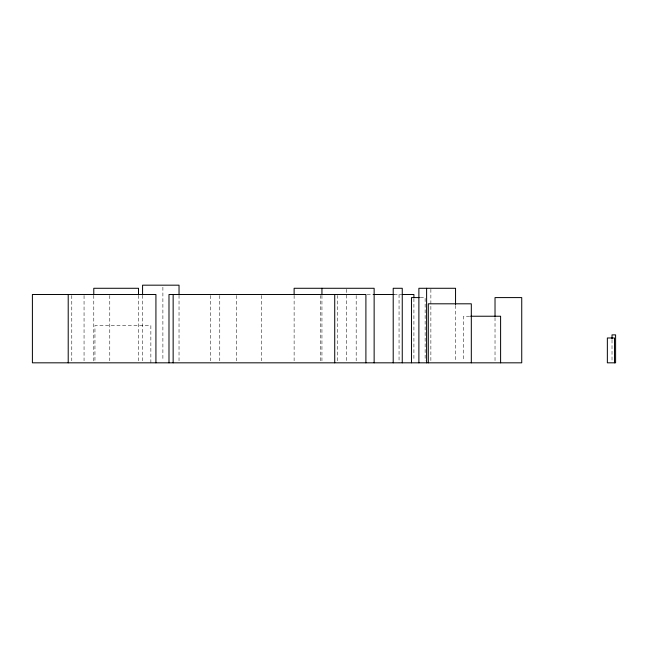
<?xml version="1.0" encoding="UTF-8"?>
<svg xmlns="http://www.w3.org/2000/svg" width="648" height="648" viewBox="0 0 648 648"><rect width="100%" height="100%" fill="white"/><g stroke="black" fill="none" stroke-linecap="round" stroke-linejoin="round"><path stroke-width="0.49" stroke-dasharray="3.24 2.43" d="M320.679 360.815L320.679 295.496M337.47 360.815L337.47 295.496M367.124 294.492L372.106 294.492M394 294.492L401.031 294.492M420.244 297.594L425.129 297.594L425.129 360.823M469.662 316.232L463.676 316.232L463.676 360.847M612.02 339.86L612.02 360.831M495.023 317.666L495.023 360.823M455.552 305.402L455.552 360.815M430.871 289.283L430.871 360.815M413.91 298.509L413.91 360.815M399.055 294.492L399.055 362.823M356.181 295.496L356.181 360.815M346.316 289.283L346.316 360.815M321.943 295.334L321.943 360.815M294.119 295.334L294.119 360.815M261.338 295.496L261.338 360.815M236.301 295.496L236.301 360.815M219.769 295.496L219.769 360.815M210.56 295.496L210.56 360.815M179.034 295.261L179.034 360.806M162.891 287.194L162.891 360.806M150.863 362.823L150.863 325.555L94.956 325.555L94.956 362.823M142.576 295.261L142.576 360.806M138.518 295.334L138.518 360.815M109.779 295.496L109.779 360.815M93.782 295.334L93.782 362.823M84.054 295.496L84.054 360.815M71.782 295.496L71.782 360.815"/><path stroke-width="0.97" d="M373.102 294.492L394 294.492M401.963 294.492L413.91 294.492L413.91 297.505M419.272 297.594L411.464 297.594L411.464 362.823M470.659 316.232L500.604 316.232L500.604 362.823M614.507 362.823L614.507 337.981L607.354 337.981L607.354 362.823L615.6 362.823L615.6 334.87L612.02 334.87L612.02 338.864M495.023 316.661L495.023 297.594L521.737 297.594L521.737 362.823L32.4 362.823L32.4 294.492L155.925 294.492L155.925 362.823M471.315 362.823L471.315 303.807L428.296 303.807L428.296 362.823M455.552 304.398L455.552 288.279L418.883 288.279L418.883 362.823M426.611 288.279L426.611 362.823M402.254 362.823L402.254 288.279L393.206 288.279L393.206 362.823M374.139 362.823L374.139 288.279L294.119 288.279L294.119 294.322M365.901 362.823L365.901 294.492L168.99 294.492L168.99 362.823M334.724 294.492L334.724 362.823M321.943 288.279L321.943 294.322M179.034 294.249L179.034 285.177L142.576 285.177L142.576 294.249M173.146 294.492L173.146 362.823M138.518 294.322L138.518 288.279L93.782 288.279L93.782 294.322M68.21 294.492L68.21 362.823"/></g></svg>
